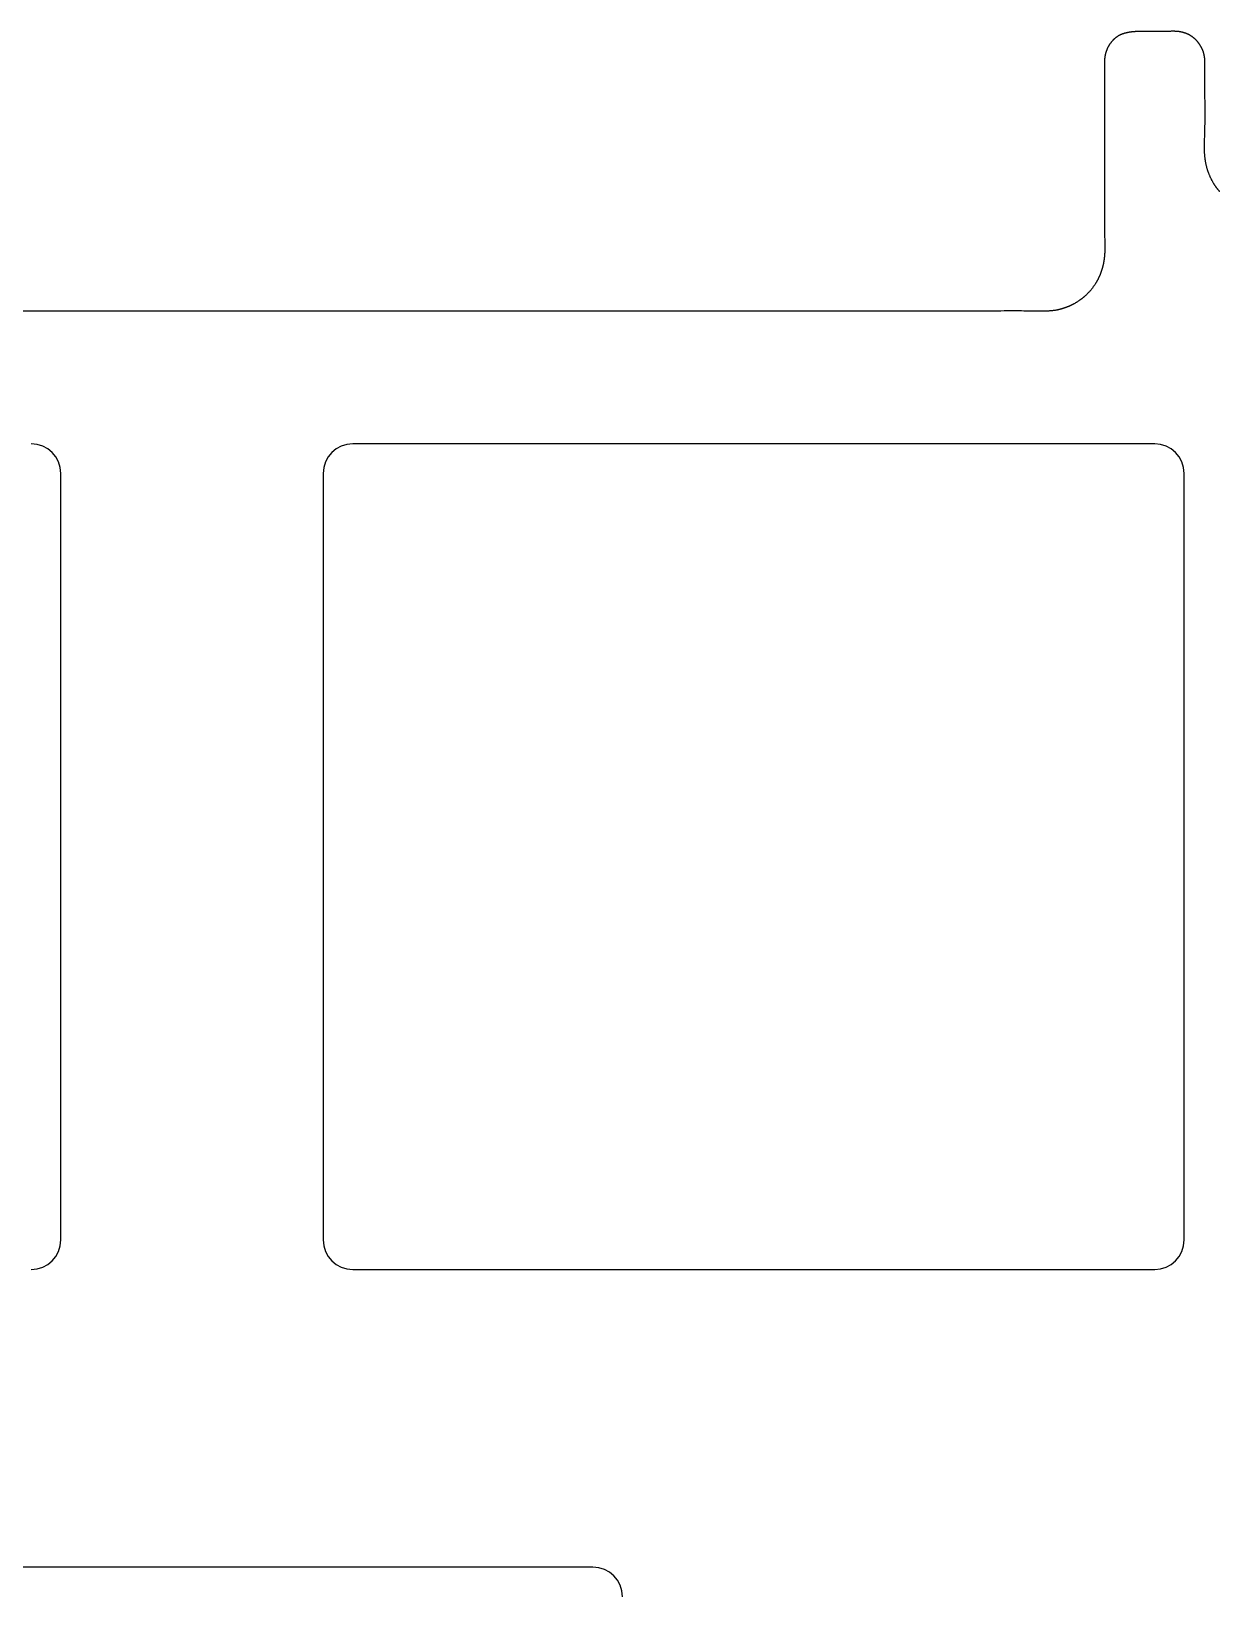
# Model space of a CAD drawing. Header units: millimetres. Extents: x -9 to 276, y -90 to 14.
# Drawn here: x 235.4 to 255.55, y -12.55 to 14 of the extents above; entities that cross this region are included whole.
import ezdxf

# ---------------------------------------------------------------- set-up
doc = ezdxf.new("R2010")
doc.units = ezdxf.units.MM
doc.layers.add('BLACK', color=7, linetype='CONTINUOUS')

msp = doc.modelspace()

# ---------------------------------------------------------------- linework, layer by layer
at = {"layer": 'BLACK', "linetype": 'Continuous'}
for p, q in [((253.711881, 13.806824), (253.70802, 13.801817)), ((253.71579, 13.811763), (253.711881, 13.806824)), ((253.719745, 13.816634), (253.71579, 13.811763)), ((253.723746, 13.821433), (253.719745, 13.816634)), ((253.727791, 13.826162), (253.723746, 13.821433)), ((253.731879, 13.830818), (253.727791, 13.826162)), ((253.736009, 13.8354), (253.731879, 13.830818)), ((253.740178, 13.839909), (253.736009, 13.8354)), ((253.744387, 13.844342), (253.740178, 13.839909)), ((253.748633, 13.848699), (253.744387, 13.844342)), ((253.752916, 13.85298), (253.748633, 13.848699)), ((253.757234, 13.857184), (253.752916, 13.85298)), ((253.761586, 13.86131), (253.757234, 13.857184)), ((253.765971, 13.865357), (253.761586, 13.86131)), ((253.770387, 13.869325), (253.765971, 13.865357)), ((253.774834, 13.873214), (253.770387, 13.869325)), ((253.779311, 13.877023), (253.774834, 13.873214)), ((253.783815, 13.880752), (253.779311, 13.877023)), ((253.788348, 13.8844), (253.783815, 13.880752)), ((253.792906, 13.887967), (253.788348, 13.8844)), ((253.79749, 13.891453), (253.792906, 13.887967)), ((253.802098, 13.894858), (253.79749, 13.891453)), ((253.806729, 13.898181), (253.802098, 13.894858)), ((253.811383, 13.901422), (253.806729, 13.898181)), ((253.816058, 13.904582), (253.811383, 13.901422)), ((253.820754, 13.907659), (253.816058, 13.904582)), ((253.82547, 13.910655), (253.820754, 13.907659)), ((253.829907, 13.913388), (253.82547, 13.910655)), ((253.832325, 13.914844), (253.829907, 13.913388)), ((253.834753, 13.916282), (253.832325, 13.914844)), ((253.837206, 13.917711), (253.834753, 13.916282)), ((253.839668, 13.919123), (253.837206, 13.917711)), ((253.842156, 13.920526), (253.839668, 13.919123)), ((253.844654, 13.921911), (253.842156, 13.920526)), ((253.847178, 13.923288), (253.844654, 13.921911)), ((253.849712, 13.924647), (253.847178, 13.923288)), ((253.852273, 13.925998), (253.849712, 13.924647)), ((253.854844, 13.927332), (253.852273, 13.925998)), ((253.857443, 13.928657), (253.854844, 13.927332)), ((253.860051, 13.929964), (253.857443, 13.928657)), ((253.862689, 13.931263), (253.860051, 13.929964)), ((253.865336, 13.932545), (253.862689, 13.931263)), ((253.868013, 13.933818), (253.865336, 13.932545)), ((253.870699, 13.935074), (253.868013, 13.933818)), ((253.873417, 13.936322), (253.870699, 13.935074)), ((253.876143, 13.937552), (253.873417, 13.936322)), ((253.878902, 13.938774), (253.876143, 13.937552)), ((253.88167, 13.939978), (253.878902, 13.938774)), ((253.884471, 13.941174), (253.88167, 13.939978)), ((253.887282, 13.942353), (253.884471, 13.941174)), ((253.890126, 13.943524), (253.887282, 13.942353)), ((253.89298, 13.944676), (253.890126, 13.943524)), ((253.895869, 13.945822), (253.89298, 13.944676)), ((253.898768, 13.946949), (253.895869, 13.945822)), ((253.901703, 13.948068), (253.898768, 13.946949)), ((253.904647, 13.94917), (253.901703, 13.948068)), ((253.907629, 13.950263), (253.904647, 13.94917)), ((253.910619, 13.951339), (253.907629, 13.950263)), ((253.91365, 13.952407), (253.910619, 13.951339)), ((253.916689, 13.953457), (253.91365, 13.952407)), ((253.919769, 13.9545), (253.916689, 13.953457)), ((253.922857, 13.955524), (253.919769, 13.9545)), ((253.925988, 13.956541), (253.922857, 13.955524)), ((253.929128, 13.957539), (253.925988, 13.956541)), ((253.932312, 13.95853), (253.929128, 13.957539)), ((253.935505, 13.959503), (253.932312, 13.95853)), ((253.938742, 13.960468), (253.935505, 13.959503)), ((253.941989, 13.961415), (253.938742, 13.960468)), ((253.945283, 13.962354), (253.941989, 13.961415)), ((253.948586, 13.963274), (253.945283, 13.962354)), ((253.951938, 13.964188), (253.948586, 13.963274)), ((253.955299, 13.965082), (253.951938, 13.964188)), ((253.95871, 13.965969), (253.955299, 13.965082)), ((253.962131, 13.966838), (253.95871, 13.965969)), ((253.965605, 13.967698), (253.962131, 13.966838)), ((253.969087, 13.968541), (253.965605, 13.967698)), ((253.972625, 13.969375), (253.969087, 13.968541)), ((253.976172, 13.970191), (253.972625, 13.969375)), ((253.979777, 13.970999), (253.976172, 13.970191)), ((253.983391, 13.971788), (253.979777, 13.970999)), ((253.987065, 13.97257), (253.983391, 13.971788)), ((253.990748, 13.973333), (253.987065, 13.97257)), ((253.994495, 13.974088), (253.990748, 13.973333)), ((253.99825, 13.974824), (253.994495, 13.974088)), ((254.002073, 13.975552), (253.99825, 13.974824)), ((254.005904, 13.976262), (254.002073, 13.975552)), ((254.009806, 13.976963), (254.005904, 13.976262)), ((254.013716, 13.977646), (254.009806, 13.976963)), ((254.0177, 13.97832), (254.013716, 13.977646)), ((254.021693, 13.978975), (254.0177, 13.97832)), ((254.025765, 13.979623), (254.021693, 13.978975)), ((254.029845, 13.980251), (254.025765, 13.979623)), ((254.03401, 13.980871), (254.029845, 13.980251)), ((254.038182, 13.981472), (254.03401, 13.980871)), ((254.042443, 13.982065), (254.038182, 13.981472)), ((254.046713, 13.982638), (254.042443, 13.982065)), ((254.051078, 13.983204), (254.046713, 13.982638)), ((254.055451, 13.98375), (254.051078, 13.983204)), ((254.059926, 13.984287), (254.055451, 13.98375)), ((254.064409, 13.984805), (254.059926, 13.984287)), ((254.069004, 13.985315), (254.064409, 13.984805)), ((254.073605, 13.985806), (254.069004, 13.985315)), ((254.078326, 13.986288), (254.073605, 13.985806)), ((254.083055, 13.98675), (254.078326, 13.986288)), ((254.087915, 13.987205), (254.083055, 13.98675)), ((254.092782, 13.987639), (254.087915, 13.987205)), ((254.097794, 13.988065), (254.092782, 13.987639)), ((254.102812, 13.988471), (254.097794, 13.988065)), ((254.10799, 13.988869), (254.102812, 13.988471)), ((254.113175, 13.989247), (254.10799, 13.988869)), ((254.11854, 13.989617), (254.113175, 13.989247)), ((254.12391, 13.989967), (254.11854, 13.989617)), ((254.129485, 13.990308), (254.12391, 13.989967)), ((254.135065, 13.990629), (254.129485, 13.990308)), ((254.140881, 13.990943), (254.135065, 13.990629)), ((254.146702, 13.991236), (254.140881, 13.990943)), ((254.152801, 13.991521), (254.146702, 13.991236)), ((254.158903, 13.991786), (254.152801, 13.991521)), ((254.165343, 13.992043), (254.158903, 13.991786)), ((254.171784, 13.99228), (254.165343, 13.992043)), ((254.178648, 13.99251), (254.171784, 13.99228)), ((254.185513, 13.992718), (254.178648, 13.99251)), ((254.192937, 13.992922), (254.185513, 13.992718)), ((254.20036, 13.993103), (254.192937, 13.992922)), ((254.20859, 13.993281), (254.20036, 13.993103)), ((254.216814, 13.993436), (254.20859, 13.993281)), ((254.226416, 13.993593), (254.216814, 13.993436)), ((254.236007, 13.993725), (254.226416, 13.993593)), ((254.248364, 13.993866), (254.236007, 13.993725)), ((254.2607, 13.993975), (254.248364, 13.993866)), ((254.273015, 13.994055), (254.2607, 13.993975)), ((254.285311, 13.994107), (254.273015, 13.994055)), ((254.297588, 13.994135), (254.285311, 13.994107)), ((254.309847, 13.994139), (254.297588, 13.994135)), ((254.334316, 13.994086), (254.309847, 13.994139)), ((254.358726, 13.993967), (254.334316, 13.994086)), ((254.383086, 13.993798), (254.358726, 13.993967)), ((254.407402, 13.993594), (254.383086, 13.993798)), ((254.431683, 13.993375), (254.407402, 13.993594)), ((254.465428, 13.993073), (254.431683, 13.993375)), ((254.497427, 13.992829), (254.465428, 13.993073)), ((254.524373, 13.992683), (254.497427, 13.992829)), ((254.548396, 13.992621), (254.524373, 13.992683)), ((254.570449, 13.992633), (254.548396, 13.992621)), ((254.591054, 13.992716), (254.570449, 13.992633)), ((254.610536, 13.992869), (254.591054, 13.992716)), ((254.629114, 13.993088), (254.610536, 13.992869)), ((254.646943, 13.993374), (254.629114, 13.993088)), ((254.66414, 13.993725), (254.646943, 13.993374)), ((254.677183, 13.99404), (254.66414, 13.993725)), ((254.690238, 13.994379), (254.677183, 13.99404)), ((254.700492, 13.994646), (254.690238, 13.994379)), ((254.717415, 13.995057), (254.700492, 13.994646)), ((254.731201, 13.995335), (254.717415, 13.995057)), ((254.74331, 13.995514), (254.731201, 13.995335)), ((254.754323, 13.995608), (254.74331, 13.995514)), ((254.764543, 13.995624), (254.754323, 13.995608)), ((254.774152, 13.995566), (254.764543, 13.995624)), ((254.783269, 13.995437), (254.774152, 13.995566)), ((254.791979, 13.995239), (254.783269, 13.995437)), ((254.800341, 13.994974), (254.791979, 13.995239)), ((254.808404, 13.994643), (254.800341, 13.994974)), ((254.816204, 13.994246), (254.808404, 13.994643)), ((254.823771, 13.993785), (254.816204, 13.994246)), ((254.831128, 13.993259), (254.823771, 13.993785)), ((254.838296, 13.99267), (254.831128, 13.993259)), ((254.845292, 13.992017), (254.838296, 13.99267)), ((254.85213, 13.991301), (254.845292, 13.992017)), ((254.858822, 13.990523), (254.85213, 13.991301)), ((254.865381, 13.989682), (254.858822, 13.990523)), ((254.871815, 13.988778), (254.865381, 13.989682)), ((254.878132, 13.987812), (254.871815, 13.988778)), ((254.878144, 13.98781), (254.878132, 13.987812)), ((254.881301, 13.987297), (254.878144, 13.98781)), ((254.884456, 13.986764), (254.881301, 13.987297)), ((254.887611, 13.986211), (254.884456, 13.986764)), ((254.890762, 13.985638), (254.887611, 13.986211)), ((254.893912, 13.985045), (254.890762, 13.985638)), ((254.897059, 13.984432), (254.893912, 13.985045)), ((254.900204, 13.983799), (254.897059, 13.984432)), ((254.903346, 13.983147), (254.900204, 13.983799)), ((254.906484, 13.982475), (254.903346, 13.983147)), ((254.909619, 13.981783), (254.906484, 13.982475)), ((254.915877, 13.98034), (254.909619, 13.981783)), ((254.922117, 13.978819), (254.915877, 13.98034)), ((254.928339, 13.97722), (254.922117, 13.978819)), ((254.934539, 13.975545), (254.928339, 13.97722)), ((254.940716, 13.973793), (254.934539, 13.975545)), ((254.946867, 13.971965), (254.940716, 13.973793)), ((254.952991, 13.970061), (254.946867, 13.971965)), ((254.959085, 13.968084), (254.952991, 13.970061)), ((254.965149, 13.966032), (254.959085, 13.968084)), ((254.971179, 13.963908), (254.965149, 13.966032)), ((254.977174, 13.961711), (254.971179, 13.963908)), ((254.983132, 13.959442), (254.977174, 13.961711)), ((254.989051, 13.957103), (254.983132, 13.959442)), ((254.99493, 13.954694), (254.989051, 13.957103)), ((255.000767, 13.952217), (254.99493, 13.954694)), ((255.00656, 13.949671), (255.000767, 13.952217)), ((255.012308, 13.947058), (255.00656, 13.949671)), ((255.018008, 13.944378), (255.012308, 13.947058)), ((255.023661, 13.941634), (255.018008, 13.944378)), ((255.029263, 13.938825), (255.023661, 13.941634)), ((255.034814, 13.935952), (255.029263, 13.938825)), ((255.040312, 13.933017), (255.034814, 13.935952)), ((255.045757, 13.930021), (255.040312, 13.933017)), ((255.051146, 13.926964), (255.045757, 13.930021)), ((255.056478, 13.923848), (255.051146, 13.926964)), ((255.061753, 13.920673), (255.056478, 13.923848)), ((255.066969, 13.917441), (255.061753, 13.920673)), ((255.072125, 13.914152), (255.066969, 13.917441)), ((255.07722, 13.910807), (255.072125, 13.914152)), ((255.082232, 13.907422), (255.07722, 13.910807)), ((255.084752, 13.905685), (255.082232, 13.907422)), ((255.087259, 13.903931), (255.084752, 13.905685)), ((255.089761, 13.902157), (255.087259, 13.903931)), ((255.092251, 13.900367), (255.089761, 13.902157)), ((255.094734, 13.898557), (255.092251, 13.900367)), ((255.097206, 13.89673), (255.094734, 13.898557)), ((255.099671, 13.894884), (255.097206, 13.89673)), ((255.102124, 13.893021), (255.099671, 13.894884)), ((255.10457, 13.891139), (255.102124, 13.893021)), ((255.107004, 13.88924), (255.10457, 13.891139)), ((255.109431, 13.887322), (255.107004, 13.88924)), ((255.111846, 13.885388), (255.109431, 13.887322)), ((255.114253, 13.883433), (255.111846, 13.885388)), ((255.116647, 13.881464), (255.114253, 13.883433)), ((255.119034, 13.879474), (255.116647, 13.881464)), ((255.121409, 13.87747), (255.119034, 13.879474)), ((255.123775, 13.875445), (255.121409, 13.87747)), ((255.126128, 13.873406), (255.123775, 13.875445)), ((255.128474, 13.871346), (255.126128, 13.873406)), ((255.130806, 13.869272), (255.128474, 13.871346)), ((255.133129, 13.867178), (255.130806, 13.869272)), ((255.13544, 13.865069), (255.133129, 13.867178)), ((255.137741, 13.862941), (255.13544, 13.865069)), ((255.14003, 13.860799), (255.137741, 13.862941)), ((255.142309, 13.858637), (255.14003, 13.860799)), ((255.144574, 13.85646), (255.142309, 13.858637)), ((255.146831, 13.854265), (255.144574, 13.85646)), ((255.149073, 13.852055), (255.146831, 13.854265)), ((255.151306, 13.849826), (255.149073, 13.852055)), ((255.153525, 13.847583), (255.151306, 13.849826)), ((255.155734, 13.845322), (255.153525, 13.847583)), ((255.157928, 13.843046), (255.155734, 13.845322)), ((255.160113, 13.840752), (255.157928, 13.843046)), ((255.162283, 13.838444), (255.160113, 13.840752)), ((255.164443, 13.836118), (255.162283, 13.838444)), ((255.166588, 13.833778), (255.164443, 13.836118)), ((255.168722, 13.831421), (255.166588, 13.833778)), ((255.170842, 13.829049), (255.168722, 13.831421)), ((255.17295, 13.82666), (255.170842, 13.829049)), ((255.175044, 13.824258), (255.17295, 13.82666)), ((255.177126, 13.821838), (255.175044, 13.824258)), ((255.179193, 13.819405), (255.177126, 13.821838)), ((255.181248, 13.816955), (255.179193, 13.819405)), ((255.183289, 13.814492), (255.181248, 13.816955)), ((255.185317, 13.812012), (255.183289, 13.814492)), ((255.187329, 13.809519), (255.185317, 13.812012)), ((255.189329, 13.80701), (255.187329, 13.809519)), ((255.191314, 13.804488), (255.189329, 13.80701)), ((253.60346, 13.541845), (253.602737, 13.535197)), ((253.604246, 13.548357), (253.60346, 13.541845)), ((253.605095, 13.554744), (253.604246, 13.548357)), ((253.606007, 13.561014), (253.605095, 13.554744)), ((253.606615, 13.564913), (253.606007, 13.561014)), ((253.607128, 13.568056), (253.606615, 13.564913)), ((253.607661, 13.571198), (253.607128, 13.568056)), ((253.608215, 13.574344), (253.607661, 13.571198)), ((253.608789, 13.577489), (253.608215, 13.574344)), ((253.609384, 13.580638), (253.608789, 13.577489)), ((253.609999, 13.583785), (253.609384, 13.580638)), ((253.610636, 13.586937), (253.609999, 13.583785)), ((253.611293, 13.590085), (253.610636, 13.586937)), ((253.61197, 13.593237), (253.611293, 13.590085)), ((253.612668, 13.596386), (253.61197, 13.593237)), ((253.613387, 13.599537), (253.612668, 13.596386)), ((253.614125, 13.602686), (253.613387, 13.599537)), ((253.614885, 13.605836), (253.614125, 13.602686)), ((253.615664, 13.608983), (253.614885, 13.605836)), ((253.616464, 13.612131), (253.615664, 13.608983)), ((253.617284, 13.615275), (253.616464, 13.612131)), ((253.618125, 13.61842), (253.617284, 13.615275)), ((253.618986, 13.621561), (253.618125, 13.61842)), ((253.619867, 13.624702), (253.618986, 13.621561)), ((253.620768, 13.627838), (253.619867, 13.624702)), ((253.62169, 13.630974), (253.620768, 13.627838)), ((253.622631, 13.634104), (253.62169, 13.630974)), ((253.623592, 13.637233), (253.622631, 13.634104)), ((253.624573, 13.640357), (253.623592, 13.637233)), ((253.625574, 13.643479), (253.624573, 13.640357)), ((253.626594, 13.646595), (253.625574, 13.643479)), ((253.627635, 13.649709), (253.626594, 13.646595)), ((253.628695, 13.652816), (253.627635, 13.649709)), ((253.629774, 13.65592), (253.628695, 13.652816)), ((253.630873, 13.659017), (253.629774, 13.65592)), ((253.631991, 13.662111), (253.630873, 13.659017)), ((253.633128, 13.665197), (253.631991, 13.662111)), ((253.634285, 13.668279), (253.633128, 13.665197)), ((253.635461, 13.671354), (253.634285, 13.668279)), ((253.636655, 13.674423), (253.635461, 13.671354)), ((253.637869, 13.677485), (253.636655, 13.674423)), ((253.639101, 13.68054), (253.637869, 13.677485)), ((253.640352, 13.683588), (253.639101, 13.68054)), ((253.641621, 13.686628), (253.640352, 13.683588)), ((253.642909, 13.689661), (253.641621, 13.686628)), ((253.644215, 13.692686), (253.642909, 13.689661)), ((253.64554, 13.695702), (253.644215, 13.692686)), ((253.648243, 13.701709), (253.64554, 13.695702)), ((253.651018, 13.70768), (253.648243, 13.701709)), ((253.653863, 13.713613), (253.651018, 13.70768)), ((253.656777, 13.719505), (253.653863, 13.713613)), ((253.65976, 13.725356), (253.656777, 13.719505)), ((253.662809, 13.731162), (253.65976, 13.725356)), ((253.665925, 13.736923), (253.662809, 13.731162)), ((253.669106, 13.742635), (253.665925, 13.736923)), ((253.672351, 13.748298), (253.669106, 13.742635)), ((253.675657, 13.753909), (253.672351, 13.748298)), ((253.679026, 13.759467), (253.675657, 13.753909)), ((253.682454, 13.76497), (253.679026, 13.759467)), ((253.68594, 13.770416), (253.682454, 13.76497)), ((253.689485, 13.775804), (253.68594, 13.770416)), ((253.693085, 13.781132), (253.689485, 13.775804)), ((253.69674, 13.786399), (253.693085, 13.781132)), ((253.700448, 13.791603), (253.69674, 13.786399)), ((253.704209, 13.796742), (253.700448, 13.791603)), ((253.70802, 13.801817), (253.704209, 13.796742)), ((255.193286, 13.80195), (255.191314, 13.804488)), ((255.195242, 13.799399), (255.193286, 13.80195)), ((255.197185, 13.796833), (255.195242, 13.799399)), ((255.199113, 13.794254), (255.197185, 13.796833)), ((255.201027, 13.79166), (255.199113, 13.794254)), ((255.202925, 13.789053), (255.201027, 13.79166)), ((255.204809, 13.786432), (255.202925, 13.789053)), ((255.206677, 13.783798), (255.204809, 13.786432)), ((255.208531, 13.78115), (255.206677, 13.783798)), ((255.210369, 13.77849), (255.208531, 13.78115)), ((255.212192, 13.775816), (255.210369, 13.77849)), ((255.213999, 13.77313), (255.212192, 13.775816)), ((255.215791, 13.77043), (255.213999, 13.77313)), ((255.217567, 13.767719), (255.215791, 13.77043)), ((255.219327, 13.764995), (255.217567, 13.767719)), ((255.221071, 13.762259), (255.219327, 13.764995)), ((255.2228, 13.75951), (255.221071, 13.762259)), ((255.224512, 13.75675), (255.2228, 13.75951)), ((255.226208, 13.753977), (255.224512, 13.75675)), ((255.227887, 13.751194), (255.226208, 13.753977)), ((255.229551, 13.748399), (255.227887, 13.751194)), ((255.231197, 13.745593), (255.229551, 13.748399)), ((255.232827, 13.742775), (255.231197, 13.745593)), ((255.23444, 13.739946), (255.232827, 13.742775)), ((255.236036, 13.737107), (255.23444, 13.739946)), ((255.237615, 13.734257), (255.236036, 13.737107)), ((255.239177, 13.731397), (255.237615, 13.734257)), ((255.240722, 13.728526), (255.239177, 13.731397)), ((255.24225, 13.725645), (255.240722, 13.728526)), ((255.24376, 13.722755), (255.24225, 13.725645)), ((255.245252, 13.719854), (255.24376, 13.722755)), ((255.246727, 13.716945), (255.245252, 13.719854)), ((255.248185, 13.714025), (255.246727, 13.716945)), ((255.249625, 13.711097), (255.248185, 13.714025)), ((255.251046, 13.708159), (255.249625, 13.711097)), ((255.25245, 13.705213), (255.251046, 13.708159)), ((255.255204, 13.699294), (255.25245, 13.705213)), ((255.257885, 13.693342), (255.255204, 13.699294)), ((255.260492, 13.687358), (255.257885, 13.693342)), ((255.263026, 13.681344), (255.260492, 13.687358)), ((255.265485, 13.675301), (255.263026, 13.681344)), ((255.267869, 13.66923), (255.265485, 13.675301)), ((255.270177, 13.663134), (255.267869, 13.66923)), ((255.272409, 13.657013), (255.270177, 13.663134)), ((255.274564, 13.650869), (255.272409, 13.657013)), ((255.276642, 13.644704), (255.274564, 13.650869)), ((255.278642, 13.638519), (255.276642, 13.644704)), ((255.280565, 13.632315), (255.278642, 13.638519)), ((255.282409, 13.626094), (255.280565, 13.632315)), ((255.284174, 13.619858), (255.282409, 13.626094)), ((255.28586, 13.613607), (255.284174, 13.619858)), ((255.287468, 13.607344), (255.28586, 13.613607)), ((255.288995, 13.60107), (255.287468, 13.607344)), ((255.290443, 13.594786), (255.288995, 13.60107)), ((255.291811, 13.588493), (255.290443, 13.594786)), ((255.293098, 13.582193), (255.291811, 13.588493)), ((255.294306, 13.575888), (255.293098, 13.582193)), ((255.295433, 13.569578), (255.294306, 13.575888)), ((255.296479, 13.563265), (255.295433, 13.569578)), ((255.297445, 13.556951), (255.296479, 13.563265)), ((255.298239, 13.551319), (255.297445, 13.556951)), ((255.298972, 13.545678), (255.298239, 13.551319)), ((255.299646, 13.540028), (255.298972, 13.545678)), ((255.300263, 13.53437), (255.299646, 13.540028)), ((253.599148, 13.466432), (253.599088, 13.457228)), ((253.599088, 13.457228), (253.599102, 13.447477)), ((253.599102, 13.447477), (253.599194, 13.437031)), ((253.599279, 13.475191), (253.599148, 13.466432)), ((253.599194, 13.437031), (253.59937, 13.42565)), ((253.59948, 13.483577), (253.599279, 13.475191)), ((253.59937, 13.42565), (253.599643, 13.412903)), ((253.599749, 13.491645), (253.59948, 13.483577)), ((253.599643, 13.412903), (253.600038, 13.397845)), ((253.600084, 13.499435), (253.599749, 13.491645)), ((253.600038, 13.397845), (253.600541, 13.380557)), ((253.600485, 13.506981), (253.600084, 13.499435)), ((253.600952, 13.51431), (253.600485, 13.506981)), ((253.600541, 13.380557), (253.601025, 13.363952)), ((253.601483, 13.521444), (253.600952, 13.51431)), ((253.601025, 13.363952), (253.601251, 13.355651)), ((253.601251, 13.355651), (253.601459, 13.347353)), ((253.601459, 13.347353), (253.601771, 13.332508)), ((253.602078, 13.528401), (253.601483, 13.521444)), ((253.601771, 13.332508), (253.602018, 13.317028)), ((253.602018, 13.317028), (253.602199, 13.300786)), ((253.602737, 13.535197), (253.602078, 13.528401)), ((253.602199, 13.300786), (253.602312, 13.283606)), ((253.602312, 13.283606), (253.602357, 13.265222)), ((255.300826, 13.528704), (255.300263, 13.53437)), ((255.301335, 13.523029), (255.300826, 13.528704)), ((255.301794, 13.517348), (255.301335, 13.523029)), ((255.30146, 13.340324), (255.301881, 13.355654)), ((255.30146, 13.123512), (255.30146, 13.340324)), ((255.302203, 13.511659), (255.301794, 13.517348)), ((255.301881, 13.355654), (255.302431, 13.373751)), ((255.302566, 13.505963), (255.302203, 13.511659)), ((255.302431, 13.373751), (255.302786, 13.385292)), ((255.302883, 13.500261), (255.302566, 13.505963)), ((255.302786, 13.385292), (255.303125, 13.396833)), ((255.303158, 13.494552), (255.302883, 13.500261)), ((255.303125, 13.396833), (255.303432, 13.408371)), ((255.303391, 13.488837), (255.303158, 13.494552)), ((255.303585, 13.483116), (255.303391, 13.488837)), ((255.303432, 13.408371), (255.303693, 13.419902)), ((255.303742, 13.477391), (255.303585, 13.483116)), ((255.303693, 13.419902), (255.303891, 13.431426)), ((255.303863, 13.47166), (255.303742, 13.477391)), ((255.303951, 13.465924), (255.303863, 13.47166)), ((255.303891, 13.431426), (255.303961, 13.437184)), ((255.304008, 13.460184), (255.303951, 13.465924)), ((255.303961, 13.437184), (255.30401, 13.442939)), ((255.304036, 13.454439), (255.304008, 13.460184)), ((255.30401, 13.442939), (255.304036, 13.448691)), ((255.304036, 13.448691), (255.304036, 13.454439)), ((253.600907, 13.023625), (253.600855, 12.981531)), ((253.601026, 13.062544), (253.600907, 13.023625)), ((253.601211, 13.099052), (253.601026, 13.062544)), ((253.601459, 13.133641), (253.601211, 13.099052)), ((253.601756, 13.166532), (253.601459, 13.133641)), ((253.602027, 13.196356), (253.601756, 13.166532)), ((253.602224, 13.222819), (253.602027, 13.196356)), ((253.60233, 13.245213), (253.602224, 13.222819)), ((253.602357, 13.265222), (253.60233, 13.245213)), ((255.302489, 13.047818), (255.30146, 13.123512)), ((255.303365, 12.983531), (255.302489, 13.047818)), ((253.600855, 12.981531), (253.600872, 12.934952)), ((253.600872, 12.934952), (253.600966, 12.88124)), ((253.600966, 12.88124), (253.601153, 12.813048)), ((253.601153, 12.813048), (253.601213, 12.793371)), ((253.601213, 12.793371), (253.601344, 12.749794)), ((253.601344, 12.749794), (253.601458, 12.706218)), ((255.304215, 12.918192), (255.303365, 12.983531)), ((255.304869, 12.863392), (255.304215, 12.918192)), ((255.305384, 12.814639), (255.304869, 12.863392)), ((255.305786, 12.769961), (255.305384, 12.814639)), ((255.306089, 12.728285), (255.305786, 12.769961)), ((253.601458, 12.706218), (253.601579, 12.637753)), ((253.601579, 12.637753), (253.601636, 12.562364)), ((253.601636, 12.562364), (253.601628, 12.476211)), ((255.305601, 12.453303), (255.30592, 12.483937)), ((255.30592, 12.483937), (255.306169, 12.515382)), ((255.306302, 12.688946), (255.306089, 12.728285)), ((255.306169, 12.515382), (255.306346, 12.547731)), ((255.306431, 12.651499), (255.306302, 12.688946)), ((255.306346, 12.547731), (255.30645, 12.581099)), ((255.306479, 12.615628), (255.306431, 12.651499)), ((255.30645, 12.581099), (255.306479, 12.615628)), ((253.601458, 12.278794), (253.601457, 11.851371)), ((253.601496, 12.316284), (253.601458, 12.278794)), ((253.601548, 12.369356), (253.601496, 12.316284)), ((253.601628, 12.476211), (253.601548, 12.369356)), ((255.29984, 12.207287), (255.300667, 12.231775)), ((255.300667, 12.231775), (255.30146, 12.256262)), ((255.30146, 12.256262), (255.302252, 12.282874)), ((255.302252, 12.282874), (255.302978, 12.309936)), ((255.302978, 12.309936), (255.303637, 12.33748)), ((255.303637, 12.33748), (255.30423, 12.365543)), ((255.30423, 12.365543), (255.304755, 12.394167)), ((255.304755, 12.394167), (255.305212, 12.423402)), ((255.305212, 12.423402), (255.305601, 12.453303)), ((255.295953, 12.031458), (255.295967, 12.045459)), ((255.296015, 12.017973), (255.295953, 12.031458)), ((255.295967, 12.045459), (255.296061, 12.060061)), ((255.29615, 12.004937), (255.296015, 12.017973)), ((255.296061, 12.060061), (255.296237, 12.075378)), ((255.296358, 11.992297), (255.29615, 12.004937)), ((255.296237, 12.075378), (255.2965, 12.091568)), ((255.296637, 11.98001), (255.296358, 11.992297)), ((255.2965, 12.091568), (255.296859, 12.108863)), ((255.296986, 11.968042), (255.296637, 11.98001)), ((255.296859, 12.108863), (255.297325, 12.127624)), ((255.297403, 11.956362), (255.296986, 11.968042)), ((255.297325, 12.127624), (255.297918, 12.148487)), ((255.297888, 11.944945), (255.297403, 11.956362)), ((255.297918, 12.148487), (255.298682, 12.172779)), ((255.298682, 12.172779), (255.29984, 12.207287)), ((253.601457, 11.851371), (253.601633, 11.764437)), ((253.601633, 11.764437), (253.601953, 11.641631)), ((255.298441, 11.93377), (255.297888, 11.944945)), ((255.29906, 11.922817), (255.298441, 11.93377)), ((255.299746, 11.912072), (255.29906, 11.922817)), ((255.300497, 11.901519), (255.299746, 11.912072)), ((255.301314, 11.891145), (255.300497, 11.901519)), ((255.302196, 11.88094), (255.301314, 11.891145)), ((255.303142, 11.870892), (255.302196, 11.88094)), ((255.304154, 11.860993), (255.303142, 11.870892)), ((255.305229, 11.851235), (255.304154, 11.860993)), ((255.30637, 11.841609), (255.305229, 11.851235)), ((255.307574, 11.832109), (255.30637, 11.841609)), ((255.308842, 11.822728), (255.307574, 11.832109)), ((255.30968, 11.816837), (255.308842, 11.822728)), ((255.311076, 11.807476), (255.30968, 11.816837)), ((255.312552, 11.79813), (255.311076, 11.807476)), ((255.314105, 11.788799), (255.312552, 11.79813)), ((255.315737, 11.779485), (255.314105, 11.788799)), ((255.317447, 11.77019), (255.315737, 11.779485)), ((255.319234, 11.760916), (255.317447, 11.77019)), ((255.321099, 11.751663), (255.319234, 11.760916)), ((255.32304, 11.742434), (255.321099, 11.751663)), ((255.325057, 11.733229), (255.32304, 11.742434)), ((255.327151, 11.724051), (255.325057, 11.733229)), ((255.32932, 11.7149), (255.327151, 11.724051)), ((255.331565, 11.705778), (255.32932, 11.7149)), ((255.333884, 11.696686), (255.331565, 11.705778)), ((255.336277, 11.687626), (255.333884, 11.696686)), ((255.338745, 11.678599), (255.336277, 11.687626)), ((253.601953, 11.641631), (253.602169, 11.560964)), ((253.602169, 11.560964), (253.602359, 11.480299)), ((253.602359, 11.480299), (253.602496, 11.399641)), ((255.341285, 11.669606), (255.338745, 11.678599)), ((255.343899, 11.660648), (255.341285, 11.669606)), ((255.346585, 11.651727), (255.343899, 11.660648)), ((255.349343, 11.642845), (255.346585, 11.651727)), ((255.352172, 11.634001), (255.349343, 11.642845)), ((255.355072, 11.625198), (255.352172, 11.634001)), ((255.358043, 11.616436), (255.355072, 11.625198)), ((255.361083, 11.607716), (255.358043, 11.616436)), ((255.364193, 11.59904), (255.361083, 11.607716)), ((255.367371, 11.590409), (255.364193, 11.59904)), ((255.370618, 11.581823), (255.367371, 11.590409)), ((255.373932, 11.573284), (255.370618, 11.581823)), ((255.377313, 11.564793), (255.373932, 11.573284)), ((255.380761, 11.55635), (255.377313, 11.564793)), ((255.384275, 11.547957), (255.380761, 11.55635)), ((255.387854, 11.539614), (255.384275, 11.547957)), ((255.391498, 11.531322), (255.387854, 11.539614)), ((255.395206, 11.523082), (255.391498, 11.531322)), ((255.398977, 11.514895), (255.395206, 11.523082)), ((255.402812, 11.506761), (255.398977, 11.514895)), ((255.40671, 11.498682), (255.402812, 11.506761)), ((255.410669, 11.490658), (255.40671, 11.498682)), ((255.414689, 11.48269), (255.410669, 11.490658)), ((255.418771, 11.474778), (255.414689, 11.48269)), ((255.422912, 11.466923), (255.418771, 11.474778)), ((255.427114, 11.459126), (255.422912, 11.466923)), ((255.431374, 11.451387), (255.427114, 11.459126)), ((255.435693, 11.443707), (255.431374, 11.451387)), ((255.44007, 11.436086), (255.435693, 11.443707)), ((255.444505, 11.428526), (255.44007, 11.436086)), ((255.448996, 11.421025), (255.444505, 11.428526)), ((255.453544, 11.413586), (255.448996, 11.421025)), ((253.602323, 11.157725), (253.602174, 11.117418)), ((253.602432, 11.198036), (253.602323, 11.157725)), ((253.602504, 11.23835), (253.602432, 11.198036)), ((253.602496, 11.399641), (253.602536, 11.359314)), ((253.602543, 11.278669), (253.602504, 11.23835)), ((253.602536, 11.359314), (253.602553, 11.31899)), ((253.602553, 11.31899), (253.602543, 11.278669)), ((255.455141, 11.41101), (255.453544, 11.413586)), ((255.457456, 11.407307), (255.455141, 11.41101)), ((255.459788, 11.403615), (255.457456, 11.407307)), ((255.46214, 11.399929), (255.459788, 11.403615)), ((255.464508, 11.396254), (255.46214, 11.399929)), ((255.466897, 11.392585), (255.464508, 11.396254)), ((255.469302, 11.388928), (255.466897, 11.392585)), ((255.471726, 11.385277), (255.469302, 11.388928)), ((255.474167, 11.381637), (255.471726, 11.385277)), ((255.476628, 11.378005), (255.474167, 11.381637)), ((255.479105, 11.374384), (255.476628, 11.378005)), ((255.481601, 11.37077), (255.479105, 11.374384)), ((255.484114, 11.367167), (255.481601, 11.37077)), ((255.486646, 11.363573), (255.484114, 11.367167)), ((255.489194, 11.35999), (255.486646, 11.363573)), ((255.491761, 11.356414), (255.489194, 11.35999)), ((255.494344, 11.352851), (255.491761, 11.356414)), ((255.496946, 11.349296), (255.494344, 11.352851)), ((255.499564, 11.345753), (255.496946, 11.349296)), ((255.502201, 11.342218), (255.499564, 11.345753)), ((255.504854, 11.338695), (255.502201, 11.342218)), ((255.507525, 11.335181), (255.504854, 11.338695)), ((255.510212, 11.33168), (255.507525, 11.335181)), ((255.512917, 11.328187), (255.510212, 11.33168)), ((255.515638, 11.324707), (255.512917, 11.328187)), ((255.518377, 11.321237), (255.515638, 11.324707)), ((255.521131, 11.317778), (255.518377, 11.321237)), ((255.523904, 11.31433), (255.521131, 11.317778)), ((255.526692, 11.310894), (255.523904, 11.31433)), ((255.529497, 11.307469), (255.526692, 11.310894)), ((255.532318, 11.304056), (255.529497, 11.307469)), ((255.535157, 11.300653), (255.532318, 11.304056)), ((255.53801, 11.297263), (255.535157, 11.300653)), ((255.540881, 11.293884), (255.53801, 11.297263)), ((255.543767, 11.290518), (255.540881, 11.293884)), ((255.54667, 11.287163), (255.543767, 11.290518)), ((255.549588, 11.283822), (255.54667, 11.287163)), ((255.552523, 11.280491), (255.549588, 11.283822)), ((255.555473, 11.277174), (255.552523, 11.280491)), ((253.600885, 10.929339), (253.600492, 10.884357)), ((253.601041, 10.947009), (253.600885, 10.929339)), ((253.601457, 10.996525), (253.601041, 10.947009)), ((253.601745, 11.036818), (253.601457, 10.996525)), ((253.601983, 11.077115), (253.601745, 11.036818)), ((253.602174, 11.117418), (253.601983, 11.077115)), ((253.599801, 10.771873), (253.599757, 10.749366)), ((253.599757, 10.749366), (253.599757, 10.726855)), ((253.599757, 10.726855), (253.599806, 10.704339)), ((253.599884, 10.794376), (253.599801, 10.771873)), ((253.599806, 10.704339), (253.599911, 10.681817)), ((253.6, 10.816875), (253.599884, 10.794376)), ((253.599911, 10.681817), (253.600076, 10.659289)), ((253.600144, 10.839371), (253.6, 10.816875)), ((253.600076, 10.659289), (253.600308, 10.636754)), ((253.600492, 10.884357), (253.600144, 10.839371)), ((253.600308, 10.636754), (253.600612, 10.614212)), ((253.600612, 10.614212), (253.600792, 10.602937)), ((253.600792, 10.602937), (253.600992, 10.591661)), ((253.600992, 10.591661), (253.601213, 10.580383)), ((253.601213, 10.580383), (253.601456, 10.569102)), ((253.601456, 10.569102), (253.601975, 10.547599)), ((253.601975, 10.547599), (253.602666, 10.521946)), ((253.602666, 10.521946), (253.603388, 10.496594)), ((253.603388, 10.496594), (253.604024, 10.474336)), ((253.604024, 10.474336), (253.604633, 10.452081)), ((253.604633, 10.452081), (253.605189, 10.429833)), ((253.605189, 10.429833), (253.605439, 10.418713)), ((253.605439, 10.418713), (253.605666, 10.407595)), ((253.605666, 10.407595), (253.605867, 10.396481)), ((253.605867, 10.396481), (253.606038, 10.38537)), ((253.606038, 10.38537), (253.606176, 10.374263)), ((253.606176, 10.374263), (253.606277, 10.363161)), ((253.606277, 10.363161), (253.606339, 10.352063)), ((253.587913, 10.090712), (253.587096, 10.086031)), ((253.58871, 10.095397), (253.587913, 10.090712)), ((253.589488, 10.100091), (253.58871, 10.095397)), ((253.590247, 10.104789), (253.589488, 10.100091)), ((253.590987, 10.109496), (253.590247, 10.104789)), ((253.591707, 10.114206), (253.590987, 10.109496)), ((253.592409, 10.118925), (253.591707, 10.114206)), ((253.59309, 10.123646), (253.592409, 10.118925)), ((253.593752, 10.128377), (253.59309, 10.123646)), ((253.594395, 10.13311), (253.593752, 10.128377)), ((253.595018, 10.137851), (253.594395, 10.13311)), ((253.595622, 10.142594), (253.595018, 10.137851)), ((253.596293, 10.148061), (253.595622, 10.142594)), ((253.596938, 10.153532), (253.596293, 10.148061)), ((253.597557, 10.159005), (253.596938, 10.153532)), ((253.598151, 10.164481), (253.597557, 10.159005)), ((253.59872, 10.16996), (253.598151, 10.164481)), ((253.599265, 10.175442), (253.59872, 10.16996)), ((253.599787, 10.180926), (253.599265, 10.175442)), ((253.600284, 10.186414), (253.599787, 10.180926)), ((253.600759, 10.191903), (253.600284, 10.186414)), ((253.601211, 10.197396), (253.600759, 10.191903)), ((253.601641, 10.202891), (253.601211, 10.197396)), ((253.602049, 10.208389), (253.601641, 10.202891)), ((253.602435, 10.213889), (253.602049, 10.208389)), ((253.602801, 10.219392), (253.602435, 10.213889)), ((253.603145, 10.224897), (253.602801, 10.219392)), ((253.60347, 10.230404), (253.603145, 10.224897)), ((253.604061, 10.241425), (253.60347, 10.230404)), ((253.604575, 10.252456), (253.604061, 10.241425)), ((253.605017, 10.263494), (253.604575, 10.252456)), ((253.60539, 10.274541), (253.605017, 10.263494)), ((253.605697, 10.285596), (253.60539, 10.274541)), ((253.605942, 10.296657), (253.605697, 10.285596)), ((253.606127, 10.307726), (253.605942, 10.296657)), ((253.606256, 10.318801), (253.606127, 10.307726)), ((253.606332, 10.329883), (253.606256, 10.318801)), ((253.606359, 10.34097), (253.606332, 10.329883)), ((253.606339, 10.352063), (253.606359, 10.34097)), ((253.50671, 9.826415), (253.504833, 9.822357)), ((253.508568, 9.830481), (253.50671, 9.826415)), ((253.510413, 9.834565), (253.508568, 9.830481)), ((253.512239, 9.838658), (253.510413, 9.834565)), ((253.514051, 9.842768), (253.512239, 9.838658)), ((253.515845, 9.846887), (253.514051, 9.842768)), ((253.517625, 9.851022), (253.515845, 9.846887)), ((253.519386, 9.855166), (253.517625, 9.851022)), ((253.521133, 9.859328), (253.519386, 9.855166)), ((253.522861, 9.863497), (253.521133, 9.859328)), ((253.524575, 9.867683), (253.522861, 9.863497)), ((253.52627, 9.871878), (253.524575, 9.867683)), ((253.527951, 9.876089), (253.52627, 9.871878)), ((253.529613, 9.880308), (253.527951, 9.876089)), ((253.53126, 9.884544), (253.529613, 9.880308)), ((253.532889, 9.888787), (253.53126, 9.884544)), ((253.534502, 9.893046), (253.532889, 9.888787)), ((253.536097, 9.897314), (253.534502, 9.893046)), ((253.537676, 9.901597), (253.536097, 9.897314)), ((253.539237, 9.905888), (253.537676, 9.901597)), ((253.540782, 9.910195), (253.539237, 9.905888)), ((253.542309, 9.914509), (253.540782, 9.910195)), ((253.54382, 9.918839), (253.542309, 9.914509)), ((253.545312, 9.923176), (253.54382, 9.918839)), ((253.546788, 9.927528), (253.545312, 9.923176)), ((253.548246, 9.931888), (253.546788, 9.927528)), ((253.549687, 9.936262), (253.548246, 9.931888)), ((253.55111, 9.940644), (253.549687, 9.936262)), ((253.552516, 9.94504), (253.55111, 9.940644)), ((253.553903, 9.949443), (253.552516, 9.94504)), ((253.555274, 9.953862), (253.553903, 9.949443)), ((253.556627, 9.958286), (253.555274, 9.953862)), ((253.557962, 9.962725), (253.556627, 9.958286)), ((253.559278, 9.96717), (253.557962, 9.962725)), ((253.560578, 9.971629), (253.559278, 9.96717)), ((253.561859, 9.976095), (253.560578, 9.971629)), ((253.563123, 9.980575), (253.561859, 9.976095)), ((253.564367, 9.98506), (253.563123, 9.980575)), ((253.565595, 9.989559), (253.564367, 9.98506)), ((253.566804, 9.994064), (253.565595, 9.989559)), ((253.567995, 9.998582), (253.566804, 9.994064)), ((253.569167, 10.003106), (253.567995, 9.998582)), ((253.570322, 10.007643), (253.569167, 10.003106)), ((253.571457, 10.012185), (253.570322, 10.007643)), ((253.572575, 10.016741), (253.571457, 10.012185)), ((253.573674, 10.021301), (253.572575, 10.016741)), ((253.574755, 10.025874), (253.573674, 10.021301)), ((253.575816, 10.030451), (253.574755, 10.025874)), ((253.57686, 10.035041), (253.575816, 10.030451)), ((253.577884, 10.039636), (253.57686, 10.035041)), ((253.578891, 10.044242), (253.577884, 10.039636)), ((253.579878, 10.048853), (253.578891, 10.044242)), ((253.580846, 10.053476), (253.579878, 10.048853)), ((253.581796, 10.058103), (253.580846, 10.053476)), ((253.582727, 10.062741), (253.581796, 10.058103)), ((253.583638, 10.067383), (253.582727, 10.062741)), ((253.584532, 10.072036), (253.583638, 10.067383)), ((253.585405, 10.076693), (253.584532, 10.072036)), ((253.58626, 10.08136), (253.585405, 10.076693)), ((253.587096, 10.086031), (253.58626, 10.08136)), ((253.32535, 9.55993), (253.31914, 9.553486)), ((253.331499, 9.566425), (253.32535, 9.55993)), ((253.337586, 9.572971), (253.331499, 9.566425)), ((253.343611, 9.579567), (253.337586, 9.572971)), ((253.349572, 9.586213), (253.343611, 9.579567)), ((253.35547, 9.592907), (253.349572, 9.586213)), ((253.361302, 9.599648), (253.35547, 9.592907)), ((253.36707, 9.606435), (253.361302, 9.599648)), ((253.372771, 9.613269), (253.36707, 9.606435)), ((253.378405, 9.620147), (253.372771, 9.613269)), ((253.383973, 9.62707), (253.378405, 9.620147)), ((253.389472, 9.634035), (253.383973, 9.62707)), ((253.394903, 9.641043), (253.389472, 9.634035)), ((253.400265, 9.648092), (253.394903, 9.641043)), ((253.405558, 9.655181), (253.400265, 9.648092)), ((253.41078, 9.662311), (253.405558, 9.655181)), ((253.415932, 9.669478), (253.41078, 9.662311)), ((253.421013, 9.676684), (253.415932, 9.669478)), ((253.426022, 9.683927), (253.421013, 9.676684)), ((253.430958, 9.691206), (253.426022, 9.683927)), ((253.435823, 9.69852), (253.430958, 9.691206)), ((253.440614, 9.705868), (253.435823, 9.69852)), ((253.445332, 9.71325), (253.440614, 9.705868)), ((253.449975, 9.720665), (253.445332, 9.71325)), ((253.454545, 9.728112), (253.449975, 9.720665)), ((253.45904, 9.735589), (253.454545, 9.728112)), ((253.46346, 9.743097), (253.45904, 9.735589)), ((253.464049, 9.744109), (253.46346, 9.743097)), ((253.466234, 9.74789), (253.464049, 9.744109)), ((253.468401, 9.751682), (253.466234, 9.74789)), ((253.470557, 9.755492), (253.468401, 9.751682)), ((253.472694, 9.759312), (253.470557, 9.755492)), ((253.474819, 9.76315), (253.472694, 9.759312)), ((253.476927, 9.766999), (253.474819, 9.76315)), ((253.479022, 9.770865), (253.476927, 9.766999)), ((253.481099, 9.774742), (253.479022, 9.770865)), ((253.483163, 9.778636), (253.481099, 9.774742)), ((253.48521, 9.782541), (253.483163, 9.778636)), ((253.487244, 9.786463), (253.48521, 9.782541)), ((253.48926, 9.790395), (253.487244, 9.786463)), ((253.491262, 9.794345), (253.48926, 9.790395)), ((253.493247, 9.798304), (253.491262, 9.794345)), ((253.495218, 9.802282), (253.493247, 9.798304)), ((253.497172, 9.806268), (253.495218, 9.802282)), ((253.499112, 9.810272), (253.497172, 9.806268)), ((253.501034, 9.814286), (253.499112, 9.810272)), ((253.502943, 9.818317), (253.501034, 9.814286)), ((253.504833, 9.822357), (253.502943, 9.818317)), ((252.890227, 9.292389), (252.885995, 9.291124)), ((252.894459, 9.293675), (252.890227, 9.292389)), ((252.898685, 9.29498), (252.894459, 9.293675)), ((252.902909, 9.296306), (252.898685, 9.29498)), ((252.907128, 9.297651), (252.902909, 9.296306)), ((252.911346, 9.299017), (252.907128, 9.297651)), ((252.915557, 9.300401), (252.911346, 9.299017)), ((252.919767, 9.301806), (252.915557, 9.300401)), ((252.92397, 9.303231), (252.919767, 9.301806)), ((252.928172, 9.304675), (252.92397, 9.303231)), ((252.932367, 9.306139), (252.928172, 9.304675)), ((252.936559, 9.307623), (252.932367, 9.306139)), ((252.940745, 9.309125), (252.936559, 9.307623)), ((252.944928, 9.310648), (252.940745, 9.309125)), ((252.949104, 9.31219), (252.944928, 9.310648)), ((252.953277, 9.313752), (252.949104, 9.31219)), ((252.957443, 9.315333), (252.953277, 9.313752)), ((252.961605, 9.316934), (252.957443, 9.315333)), ((252.965761, 9.318554), (252.961605, 9.316934)), ((252.969912, 9.320193), (252.965761, 9.318554)), ((252.974056, 9.321851), (252.969912, 9.320193)), ((252.978196, 9.323529), (252.974056, 9.321851)), ((252.982328, 9.325226), (252.978196, 9.323529)), ((252.986456, 9.326942), (252.982328, 9.325226)), ((252.990576, 9.328677), (252.986456, 9.326942)), ((252.994691, 9.330431), (252.990576, 9.328677)), ((252.998798, 9.332204), (252.994691, 9.330431)), ((253.002899, 9.333996), (252.998798, 9.332204)), ((253.006993, 9.335807), (253.002899, 9.333996)), ((253.011081, 9.337636), (253.006993, 9.335807)), ((253.01516, 9.339485), (253.011081, 9.337636)), ((253.019234, 9.341352), (253.01516, 9.339485)), ((253.023299, 9.343237), (253.019234, 9.341352)), ((253.027357, 9.345142), (253.023299, 9.343237)), ((253.031407, 9.347064), (253.027357, 9.345142)), ((253.03545, 9.349006), (253.031407, 9.347064)), ((253.039484, 9.350965), (253.03545, 9.349006)), ((253.043511, 9.352943), (253.039484, 9.350965)), ((253.047529, 9.354939), (253.043511, 9.352943)), ((253.051539, 9.356954), (253.047529, 9.354939)), ((253.055541, 9.358986), (253.051539, 9.356954)), ((253.059534, 9.361037), (253.055541, 9.358986)), ((253.063518, 9.363106), (253.059534, 9.361037)), ((253.067494, 9.365192), (253.063518, 9.363106)), ((253.07146, 9.367297), (253.067494, 9.365192)), ((253.075417, 9.369419), (253.07146, 9.367297)), ((253.079365, 9.371559), (253.075417, 9.369419)), ((253.083304, 9.373716), (253.079365, 9.371559)), ((253.087233, 9.375891), (253.083304, 9.373716)), ((253.095061, 9.380294), (253.087233, 9.375891)), ((253.102851, 9.384766), (253.095061, 9.380294)), ((253.110599, 9.389307), (253.102851, 9.384766)), ((253.118305, 9.393916), (253.110599, 9.389307)), ((253.125969, 9.398593), (253.118305, 9.393916)), ((253.133588, 9.403337), (253.125969, 9.398593)), ((253.141163, 9.408146), (253.133588, 9.403337)), ((253.148692, 9.413022), (253.141163, 9.408146)), ((253.156174, 9.417962), (253.148692, 9.413022)), ((253.163608, 9.422966), (253.156174, 9.417962)), ((253.170993, 9.428034), (253.163608, 9.422966)), ((253.178328, 9.433165), (253.170993, 9.428034)), ((253.183316, 9.43671), (253.178328, 9.433165)), ((253.186953, 9.439324), (253.183316, 9.43671)), ((253.190579, 9.441954), (253.186953, 9.439324)), ((253.194194, 9.444602), (253.190579, 9.441954)), ((253.197798, 9.447266), (253.194194, 9.444602)), ((253.20139, 9.449946), (253.197798, 9.447266)), ((253.204971, 9.452643), (253.20139, 9.449946)), ((253.208541, 9.455356), (253.204971, 9.452643)), ((253.212098, 9.458085), (253.208541, 9.455356)), ((253.215644, 9.460831), (253.212098, 9.458085)), ((253.219178, 9.463593), (253.215644, 9.460831)), ((253.2227, 9.466371), (253.219178, 9.463593)), ((253.22621, 9.469164), (253.2227, 9.466371)), ((253.229708, 9.471974), (253.22621, 9.469164)), ((253.233194, 9.474799), (253.229708, 9.471974)), ((253.236667, 9.47764), (253.233194, 9.474799)), ((253.240127, 9.480497), (253.236667, 9.47764)), ((253.243575, 9.483369), (253.240127, 9.480497)), ((253.24701, 9.486257), (253.243575, 9.483369)), ((253.250432, 9.489159), (253.24701, 9.486257)), ((253.253842, 9.492077), (253.250432, 9.489159)), ((253.257238, 9.495011), (253.253842, 9.492077)), ((253.260621, 9.497959), (253.257238, 9.495011)), ((253.26399, 9.500922), (253.260621, 9.497959)), ((253.267347, 9.5039), (253.26399, 9.500922)), ((253.274018, 9.5099), (253.267347, 9.5039)), ((253.280635, 9.515958), (253.274018, 9.5099)), ((253.287197, 9.522074), (253.280635, 9.515958)), ((253.293702, 9.528246), (253.287197, 9.522074)), ((253.300149, 9.534475), (253.293702, 9.528246)), ((253.306538, 9.540758), (253.300149, 9.534475)), ((253.312869, 9.547095), (253.306538, 9.540758)), ((253.31914, 9.553486), (253.312869, 9.547095)), ((239.523856, 9.250001), (233.817408, 9.250002)), ((239.95184, 9.25), (239.523856, 9.250001)), ((242.947725, 9.25), (239.95184, 9.25)), ((243.233047, 9.250001), (242.947725, 9.25)), ((244.659659, 9.25), (243.233047, 9.250001)), ((245.002047, 9.249996), (244.659659, 9.25)), ((245.329752, 9.249992), (245.002047, 9.249996)), ((246.371593, 9.25), (245.329752, 9.249992)), ((246.731995, 9.250016), (246.371593, 9.25)), ((247.545494, 9.250039), (246.731995, 9.250016)), ((248.083527, 9.25), (247.545494, 9.250039)), ((248.446928, 9.249939), (248.083527, 9.25)), ((248.829543, 9.249875), (248.446928, 9.249939)), ((249.20263, 9.249854), (248.829543, 9.249875)), ((249.516238, 9.249896), (249.20263, 9.249854)), ((249.795462, 9.25), (249.516238, 9.249896)), ((249.927533, 9.250073), (249.795462, 9.25)), ((250.075672, 9.250154), (249.927533, 9.250073)), ((250.253576, 9.250216), (250.075672, 9.250154)), ((250.401208, 9.250209), (250.253576, 9.250216)), ((250.531938, 9.250136), (250.401208, 9.250209)), ((250.651429, 9.25), (250.531938, 9.250136)), ((250.740444, 9.249852), (250.651429, 9.25)), ((250.829466, 9.249683), (250.740444, 9.249852)), ((250.976033, 9.249413), (250.829466, 9.249683)), ((251.077244, 9.249279), (250.976033, 9.249413)), ((251.164277, 9.249227), (251.077244, 9.249279)), ((251.242592, 9.249248), (251.164277, 9.249227)), ((251.314808, 9.249337), (251.242592, 9.249248)), ((251.382426, 9.249493), (251.314808, 9.249337)), ((251.446403, 9.249715), (251.382426, 9.249493)), ((251.507396, 9.25), (251.446403, 9.249715)), ((251.552476, 9.25026), (251.507396, 9.25)), ((251.597546, 9.250552), (251.552476, 9.25026)), ((251.687669, 9.251192), (251.597546, 9.250552)), ((251.77717, 9.251828), (251.687669, 9.251192)), ((251.842865, 9.252244), (251.77717, 9.251828)), ((251.899173, 9.252539), (251.842865, 9.252244)), ((251.94979, 9.252737), (251.899173, 9.252539)), ((251.996462, 9.252848), (251.94979, 9.252737)), ((252.040183, 9.25288), (251.996462, 9.252848)), ((252.081581, 9.252837), (252.040183, 9.25288)), ((252.121087, 9.252722), (252.081581, 9.252837)), ((252.15901, 9.252536), (252.121087, 9.252722)), ((252.195583, 9.25228), (252.15901, 9.252536)), ((252.230984, 9.251957), (252.195583, 9.25228)), ((252.265357, 9.251567), (252.230984, 9.251957)), ((252.298817, 9.251111), (252.265357, 9.251567)), ((252.331459, 9.250589), (252.298817, 9.251111)), ((252.363363, 9.250001), (252.331459, 9.250589)), ((252.394449, 9.249365), (252.363363, 9.250001)), ((252.426258, 9.248714), (252.394449, 9.249365)), ((252.450127, 9.248275), (252.426258, 9.248714)), ((252.470531, 9.247961), (252.450127, 9.248275)), ((252.488835, 9.247748), (252.470531, 9.247961)), ((252.505678, 9.247621), (252.488835, 9.247748)), ((252.521423, 9.247575), (252.505678, 9.247621)), ((252.536301, 9.247605), (252.521423, 9.247575)), ((252.550468, 9.247708), (252.536301, 9.247605)), ((252.564036, 9.247882), (252.550468, 9.247708)), ((252.577091, 9.248124), (252.564036, 9.247882)), ((252.589697, 9.248434), (252.577091, 9.248124)), ((252.601907, 9.248811), (252.589697, 9.248434)), ((252.613762, 9.249254), (252.601907, 9.248811)), ((252.625298, 9.249761), (252.613762, 9.249254)), ((252.636543, 9.250333), (252.625298, 9.249761)), ((252.647523, 9.250968), (252.636543, 9.250333)), ((252.658257, 9.251667), (252.647523, 9.250968)), ((252.668765, 9.252429), (252.658257, 9.251667)), ((252.679062, 9.253254), (252.668765, 9.252429)), ((252.689162, 9.254141), (252.679062, 9.253254)), ((252.699079, 9.255089), (252.689162, 9.254141)), ((252.708822, 9.2561), (252.699079, 9.255089)), ((252.718403, 9.257173), (252.708822, 9.2561)), ((252.727829, 9.258307), (252.718403, 9.257173)), ((252.73711, 9.259502), (252.727829, 9.258307)), ((252.746253, 9.260759), (252.73711, 9.259502)), ((252.755264, 9.262076), (252.746253, 9.260759)), ((252.764149, 9.263455), (252.755264, 9.262076)), ((252.772915, 9.264894), (252.764149, 9.263455)), ((252.781567, 9.266395), (252.772915, 9.264894)), ((252.79011, 9.267956), (252.781567, 9.266395)), ((252.79659, 9.269194), (252.79011, 9.267956)), ((252.800861, 9.270037), (252.79659, 9.269194)), ((252.80513, 9.270898), (252.800861, 9.270037)), ((252.8094, 9.271781), (252.80513, 9.270898)), ((252.813667, 9.272684), (252.8094, 9.271781)), ((252.817936, 9.273607), (252.813667, 9.272684)), ((252.822201, 9.27455), (252.817936, 9.273607)), ((252.826468, 9.275514), (252.822201, 9.27455)), ((252.830731, 9.276497), (252.826468, 9.275514)), ((252.834995, 9.277502), (252.830731, 9.276497)), ((252.839255, 9.278526), (252.834995, 9.277502)), ((252.843516, 9.279571), (252.839255, 9.278526)), ((252.847772, 9.280635), (252.843516, 9.279571)), ((252.85203, 9.28172), (252.847772, 9.280635)), ((252.856282, 9.282825), (252.85203, 9.28172)), ((252.860536, 9.283951), (252.856282, 9.282825)), ((252.864784, 9.285096), (252.860536, 9.283951)), ((252.869032, 9.286262), (252.864784, 9.285096)), ((252.873276, 9.287447), (252.869032, 9.286262)), ((252.877519, 9.288653), (252.873276, 9.287447)), ((252.881758, 9.289878), (252.877519, 9.288653)), ((252.885995, 9.291124), (252.881758, 9.289878)), ((254.45145, 6.99795), (240.85145, 6.99795)), ((235.90145, -6.50205), (235.90145, 6.49795)), ((240.35145, 6.49795), (240.35145, -6.50205)), ((254.95145, -6.50205), (254.95145, 6.49795)), ((240.85145, -7.00205), (254.45145, -7.00205)), ((244.92645, -12.05205), (231.32645, -12.05205))]:
    msp.add_line(p, q, dxfattribs=at)
at = {"layer": 'BLACK'}
for centre, radius, start, end in [((235.4014, 6.4979), 0.50005, 0.005729, 89.994271), ((240.851451, 6.497949), 0.500001, 90.0001146, 179.9998854), ((254.451449, 6.497949), 0.500001, 0.0001146, 89.9998854), ((235.4014, -6.502), 0.50005, 270.005729, 359.994271), ((240.851451, -6.502049), 0.500001, 180.0001146, 269.9998854), ((254.451449, -6.502049), 0.500001, 270.0001146, 359.9998854), ((244.9264, -12.5521), 0.50005, 0.005729, 89.994271)]:
    msp.add_arc(centre, radius, start, end, dxfattribs=at)

doc.saveas('drawing.dxf')
